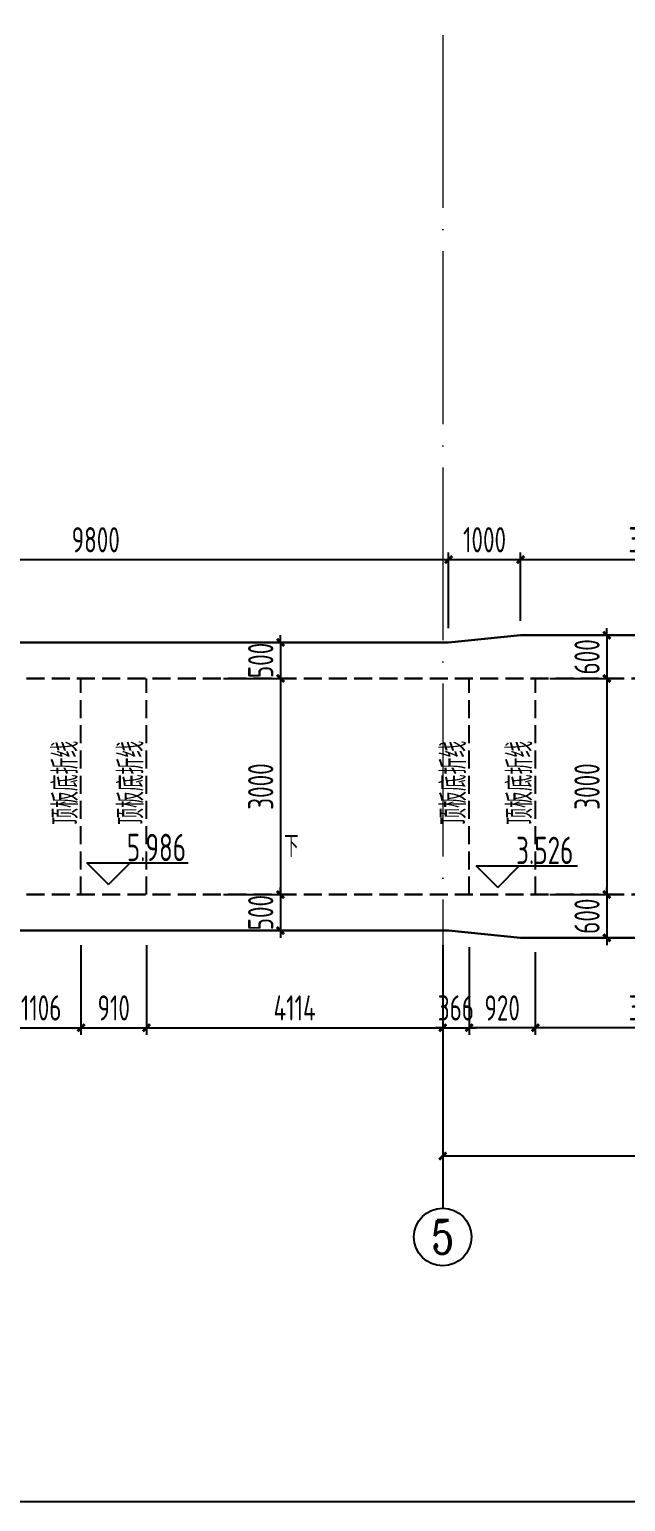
# Model space of a CAD drawing. Header units: millimetres. Extents: x -897614 to 191467, y -439928 to 101803.
# Drawn here: x -15060 to -6780, y -118705 to -98273 of the extents above; entities that cross this region are included whole.
import ezdxf
from ezdxf.enums import TextEntityAlignment as Align

# ---------------------------------------------------------------- set-up
doc = ezdxf.new("R2010")
doc.units = ezdxf.units.MM
doc.header["$LTSCALE"] = 1000
doc.linetypes.add('ACAD_ISO04W100', pattern=[30, 24, -3, 0, -3])
doc.linetypes.add('DASH', pattern=[0.35, 0.25, -0.1])
for name, color, linetype in [('AXIS', 3, 'Continuous'), ('DIM_ELEV', 3, 'Continuous'), ('DIM_LEAD', 3, 'Continuous'), ('DIM_SYMB', 3, 'Continuous'), ('PUB_TEXT', 7, 'Continuous'), ('ZDX', 7, 'DASH')]:
    doc.layers.add(name, color=color, linetype=linetype)
for name, color, linetype, lineweight in [('AXIS_TEXT', 7, 'Continuous', 18), ('DOTE', 8, 'ACAD_ISO04W100', 9), ('WALL', 6, 'Continuous', 30)]:
    doc.layers.add(name, color=color, linetype=linetype, lineweight=lineweight)
doc.layers.add('DY', color=1, linetype='Continuous', plot=False)
doc.styles.add('_TCH_AXIS', font='COMPLEX', dxfattribs={"bigfont": 'GBCBIG'})
doc.styles.add('TSSD', font='tssdeng.shx', dxfattribs={"width": 0.7, "bigfont": 'tssdchn.shx'})
doc.dimstyles.new('TSD', dxfattribs={"dimtxt": 350, "dimasz": 100, "dimexe": 100, "dimexo": 200, "dimgap": 100, "dimtad": 1, "dimdec": 0, "dimzin": 0, "dimdsep": 46, "dimtxsty": 'TSSD', "dimblk": 'ARCHTICK', "dimcen": 0.09, "dimclrt": 7, "dimazin": 2, "dimtfac": 1, "dimtdec": 0, "dimtix": 1, "dimtmove": 2, "dimatfit": 3, "dimfxl": 0, "dimtolj": 1, "dimtzin": 0, "dimarcsym": 0})

# ---------------------------------------------------------------- blocks, each defined once
blk = doc.blocks.new('_ArchTick')
at = {"color": 0, "linetype": 'ByBlock', "const_width": 0.4}
blk.add_lwpolyline([(-0.5, -0.5), (0.5, 0.5)], dxfattribs=at)
blk = doc.blocks.new('*D22')
at = {"layer": 'Defpoints', "color": 0, "transparency": 16777216}
for p in [(-9320, -112442), (-820, -112442), (-820, -113909)]:
    blk.add_point(p, dxfattribs=at)
at = {"layer": 'DIM_LEAD', "color": 0, "lineweight": -2, "transparency": 16777216}
for p, q in [((-9320, -112642), (-9320, -114009)), ((-820, -112642), (-820, -114009)), ((-9320, -113909), (-820, -113909))]:
    blk.add_line(p, q, dxfattribs=at)
at = {"layer": 'DIM_LEAD', "color": 0, "lineweight": -2, "transparency": 16777216, "xscale": 100, "yscale": 100, "zscale": 100, "rotation": 180}
blk.add_blockref('_ArchTick', (-9320, -113909), dxfattribs=at)
at = {"layer": 'DIM_LEAD', "color": 0, "lineweight": -2, "transparency": 16777216, "xscale": 100, "yscale": 100, "zscale": 100}
blk.add_blockref('_ArchTick', (-820, -113909), dxfattribs=at)
at = {"layer": 'DIM_LEAD', "color": 7, "transparency": 16777216, "insert": (-5070, -113634), "char_height": 350, "attachment_point": 5, "style": 'TSSD'}
blk.add_mtext('\\A1;8500', dxfattribs=at)
blk = doc.blocks.new('*D41')
at = {"layer": 'Defpoints', "color": 0, "transparency": 16777216}
for p in [(-8034, -106681), (-8034, -107281), (-7041, -107281)]:
    blk.add_point(p, dxfattribs=at)
at = {"layer": 'DIM_LEAD', "color": 0, "lineweight": -2, "transparency": 16777216}
for p, q in [((-7041, -106681), (-7041, -106581)), ((-7834, -106681), (-6941, -106681)), ((-7041, -106681), (-7041, -107281)), ((-7834, -107281), (-6941, -107281)), ((-7041, -107281), (-7041, -107381))]:
    blk.add_line(p, q, dxfattribs=at)
at = {"layer": 'DIM_LEAD', "color": 0, "lineweight": -2, "transparency": 16777216, "xscale": 100, "yscale": 100, "zscale": 100}
for p, rotation in [((-7041, -106681), 270), ((-7041, -107281), 90)]:
    blk.add_blockref('_ArchTick', p, dxfattribs=dict(at, rotation=rotation))
at = {"layer": 'DIM_LEAD', "color": 7, "transparency": 16777216, "insert": (-7316, -106981), "char_height": 350, "attachment_point": 5, "rotation": 90, "style": 'TSSD'}
blk.add_mtext('\\A1;600', dxfattribs=at)
blk = doc.blocks.new('*D42')
at = {"layer": 'Defpoints', "color": 0, "transparency": 16777216}
for p in [(-8034, -107281), (-8034, -110281), (-7041, -110281)]:
    blk.add_point(p, dxfattribs=at)
at = {"layer": 'DIM_LEAD', "color": 0, "lineweight": -2, "transparency": 16777216}
for p, q in [((-7834, -107281), (-6941, -107281)), ((-7041, -107281), (-7041, -110281)), ((-7834, -110281), (-6941, -110281))]:
    blk.add_line(p, q, dxfattribs=at)
at = {"layer": 'DIM_LEAD', "color": 0, "lineweight": -2, "transparency": 16777216, "xscale": 100, "yscale": 100, "zscale": 100}
for p, rotation in [((-7041, -107281), 90), ((-7041, -110281), 270)]:
    blk.add_blockref('_ArchTick', p, dxfattribs=dict(at, rotation=rotation))
at = {"layer": 'DIM_LEAD', "color": 7, "transparency": 16777216, "insert": (-7316, -108781), "char_height": 350, "attachment_point": 5, "rotation": 90, "style": 'TSSD'}
blk.add_mtext('\\A1;3000', dxfattribs=at)
blk = doc.blocks.new('*D43')
at = {"layer": 'Defpoints', "color": 0, "transparency": 16777216}
for p in [(-8034, -110281), (-8034, -110881, 0), (-7041, -110881)]:
    blk.add_point(p, dxfattribs=at)
at = {"layer": 'DIM_LEAD', "color": 0, "lineweight": -2, "transparency": 16777216}
for p, q in [((-7834, -110281), (-6941, -110281)), ((-7041, -110281), (-7041, -110181)), ((-7041, -110281), (-7041, -110881)), ((-7834, -110881), (-6941, -110881)), ((-7041, -110881), (-7041, -110981))]:
    blk.add_line(p, q, dxfattribs=at)
at = {"layer": 'DIM_LEAD', "color": 0, "lineweight": -2, "transparency": 16777216, "xscale": 100, "yscale": 100, "zscale": 100}
for p, rotation in [((-7041, -110281), 270), ((-7041, -110881), 90)]:
    blk.add_blockref('_ArchTick', p, dxfattribs=dict(at, rotation=rotation))
at = {"layer": 'DIM_LEAD', "color": 7, "transparency": 16777216, "insert": (-7316, -110581), "char_height": 350, "attachment_point": 5, "rotation": 90, "style": 'TSSD'}
blk.add_mtext('\\A1;600', dxfattribs=at)
blk = doc.blocks.new('*D44')
at = {"layer": 'Defpoints', "color": 0, "transparency": 16777216}
for p in [(-12566, -106781, 0), (-12566, -107281), (-11573, -107281)]:
    blk.add_point(p, dxfattribs=at)
at = {"layer": 'DIM_LEAD', "color": 0, "lineweight": -2, "transparency": 16777216}
for p, q in [((-12366, -106781), (-11473, -106781)), ((-11573, -106781), (-11573, -106681)), ((-11573, -106781), (-11573, -107281)), ((-12366, -107281), (-11473, -107281)), ((-11573, -107281), (-11573, -107381))]:
    blk.add_line(p, q, dxfattribs=at)
at = {"layer": 'DIM_LEAD', "color": 0, "lineweight": -2, "transparency": 16777216, "xscale": 100, "yscale": 100, "zscale": 100}
for p, rotation in [((-11573, -106781), 270), ((-11573, -107281), 90)]:
    blk.add_blockref('_ArchTick', p, dxfattribs=dict(at, rotation=rotation))
at = {"layer": 'DIM_LEAD', "color": 7, "transparency": 16777216, "insert": (-11848, -107031), "char_height": 350, "attachment_point": 5, "rotation": 90, "style": 'TSSD'}
blk.add_mtext('\\A1;500', dxfattribs=at)
blk = doc.blocks.new('*D45')
at = {"layer": 'Defpoints', "color": 0, "transparency": 16777216}
for p in [(-12566, -107281), (-12566, -110281), (-11573, -110281)]:
    blk.add_point(p, dxfattribs=at)
at = {"layer": 'DIM_LEAD', "color": 0, "lineweight": -2, "transparency": 16777216}
for p, q in [((-12366, -107281), (-11473, -107281)), ((-11573, -107281), (-11573, -110281)), ((-12366, -110281), (-11473, -110281))]:
    blk.add_line(p, q, dxfattribs=at)
at = {"layer": 'DIM_LEAD', "color": 0, "lineweight": -2, "transparency": 16777216, "xscale": 100, "yscale": 100, "zscale": 100}
for p, rotation in [((-11573, -107281), 90), ((-11573, -110281), 270)]:
    blk.add_blockref('_ArchTick', p, dxfattribs=dict(at, rotation=rotation))
at = {"layer": 'DIM_LEAD', "color": 7, "transparency": 16777216, "insert": (-11848, -108781), "char_height": 350, "attachment_point": 5, "rotation": 90, "style": 'TSSD'}
blk.add_mtext('\\A1;3000', dxfattribs=at)
blk = doc.blocks.new('*D46')
at = {"layer": 'Defpoints', "color": 0, "transparency": 16777216}
for p in [(-12566, -110281), (-12566, -110781, 0), (-11573, -110781)]:
    blk.add_point(p, dxfattribs=at)
at = {"layer": 'DIM_LEAD', "color": 0, "lineweight": -2, "transparency": 16777216}
for p, q in [((-12366, -110281), (-11473, -110281)), ((-11573, -110281), (-11573, -110181)), ((-11573, -110281), (-11573, -110781)), ((-12366, -110781), (-11473, -110781)), ((-11573, -110781), (-11573, -110881))]:
    blk.add_line(p, q, dxfattribs=at)
at = {"layer": 'DIM_LEAD', "color": 0, "lineweight": -2, "transparency": 16777216, "xscale": 100, "yscale": 100, "zscale": 100}
for p, rotation in [((-11573, -110281), 270), ((-11573, -110781), 90)]:
    blk.add_blockref('_ArchTick', p, dxfattribs=dict(at, rotation=rotation))
at = {"layer": 'DIM_LEAD', "color": 7, "transparency": 16777216, "insert": (-11848, -110531), "char_height": 350, "attachment_point": 5, "rotation": 90, "style": 'TSSD'}
blk.add_mtext('\\A1;500', dxfattribs=at)
blk = doc.blocks.new('*D573')
at = {"layer": 'Defpoints', "color": 0, "transparency": 16777216}
for p in [(-8034, -110881, 0), (-4779, -110881), (-8034, -112129)]:
    blk.add_point(p, dxfattribs=at)
at = {"layer": 'DIM_LEAD', "color": 0, "lineweight": -2, "transparency": 16777216}
for p, q in [((-8034, -111081), (-8034, -112229)), ((-4779, -111081), (-4779, -112229)), ((-4779, -112129), (-8034, -112129))]:
    blk.add_line(p, q, dxfattribs=at)
at = {"layer": 'DIM_LEAD', "color": 0, "lineweight": -2, "transparency": 16777216, "xscale": 100, "yscale": 100, "zscale": 100, "rotation": 180}
blk.add_blockref('_ArchTick', (-8034, -112129), dxfattribs=at)
at = {"layer": 'DIM_LEAD', "color": 0, "lineweight": -2, "transparency": 16777216, "xscale": 100, "yscale": 100, "zscale": 100}
blk.add_blockref('_ArchTick', (-4779, -112129), dxfattribs=at)
at = {"layer": 'DIM_LEAD', "color": 7, "transparency": 16777216, "insert": (-6406, -111854), "char_height": 350, "attachment_point": 5, "style": 'TSSD'}
blk.add_mtext('\\A1;3255', dxfattribs=at)
blk = doc.blocks.new('*D574')
at = {"layer": 'Defpoints', "color": 0, "transparency": 16777216}
for p in [(-8954, -110809), (-8034, -110881, 0), (-8954, -112129)]:
    blk.add_point(p, dxfattribs=at)
at = {"layer": 'DIM_LEAD', "color": 0, "lineweight": -2, "transparency": 16777216}
for p, q in [((-8954, -111009), (-8954, -112229)), ((-8034, -111081), (-8034, -112229)), ((-8034, -112129), (-8954, -112129))]:
    blk.add_line(p, q, dxfattribs=at)
at = {"layer": 'DIM_LEAD', "color": 0, "lineweight": -2, "transparency": 16777216, "xscale": 100, "yscale": 100, "zscale": 100, "rotation": 180}
blk.add_blockref('_ArchTick', (-8954, -112129), dxfattribs=at)
at = {"layer": 'DIM_LEAD', "color": 0, "lineweight": -2, "transparency": 16777216, "xscale": 100, "yscale": 100, "zscale": 100}
blk.add_blockref('_ArchTick', (-8034, -112129), dxfattribs=at)
at = {"layer": 'DIM_LEAD', "color": 7, "transparency": 16777216, "insert": (-8494, -111854), "char_height": 350, "attachment_point": 5, "style": 'TSSD'}
blk.add_mtext('\\A1;920', dxfattribs=at)
blk = doc.blocks.new('*D576')
at = {"layer": 'Defpoints', "color": 0, "transparency": 16777216}
for p in [(-15450, -110781), (-14344, -110781), (-14344, -112129)]:
    blk.add_point(p, dxfattribs=at)
at = {"layer": 'DIM_LEAD', "color": 0, "lineweight": -2, "transparency": 16777216}
for p, q in [((-15450, -110981), (-15450, -112229)), ((-14344, -110981), (-14344, -112229)), ((-15450, -112129), (-14344, -112129))]:
    blk.add_line(p, q, dxfattribs=at)
at = {"layer": 'DIM_LEAD', "color": 0, "lineweight": -2, "transparency": 16777216, "xscale": 100, "yscale": 100, "zscale": 100, "rotation": 180}
blk.add_blockref('_ArchTick', (-15450, -112129), dxfattribs=at)
at = {"layer": 'DIM_LEAD', "color": 0, "lineweight": -2, "transparency": 16777216, "xscale": 100, "yscale": 100, "zscale": 100}
blk.add_blockref('_ArchTick', (-14344, -112129), dxfattribs=at)
at = {"layer": 'DIM_LEAD', "color": 7, "transparency": 16777216, "insert": (-14897, -111854), "char_height": 350, "attachment_point": 5, "style": 'TSSD'}
blk.add_mtext('\\A1;1106', dxfattribs=at)
blk = doc.blocks.new('*D577')
at = {"layer": 'Defpoints', "color": 0, "transparency": 16777216}
for p in [(-14344, -110781), (-13434, -110781), (-13434, -112129)]:
    blk.add_point(p, dxfattribs=at)
at = {"layer": 'DIM_LEAD', "color": 0, "lineweight": -2, "transparency": 16777216}
for p, q in [((-14344, -110981), (-14344, -112229)), ((-13434, -110981), (-13434, -112229)), ((-14344, -112129), (-13434, -112129))]:
    blk.add_line(p, q, dxfattribs=at)
at = {"layer": 'DIM_LEAD', "color": 0, "lineweight": -2, "transparency": 16777216, "xscale": 100, "yscale": 100, "zscale": 100, "rotation": 180}
blk.add_blockref('_ArchTick', (-14344, -112129), dxfattribs=at)
at = {"layer": 'DIM_LEAD', "color": 0, "lineweight": -2, "transparency": 16777216, "xscale": 100, "yscale": 100, "zscale": 100}
blk.add_blockref('_ArchTick', (-13434, -112129), dxfattribs=at)
at = {"layer": 'DIM_LEAD', "color": 7, "transparency": 16777216, "insert": (-13889, -111854), "char_height": 350, "attachment_point": 5, "style": 'TSSD'}
blk.add_mtext('\\A1;910', dxfattribs=at)
blk = doc.blocks.new('*D578')
at = {"layer": 'Defpoints', "color": 0, "transparency": 16777216}
for p in [(-13434, -110781), (-9320, -110781, 0), (-9320, -112129)]:
    blk.add_point(p, dxfattribs=at)
at = {"layer": 'DIM_LEAD', "color": 0, "lineweight": -2, "transparency": 16777216}
for p, q in [((-13434, -110981), (-13434, -112229)), ((-9320, -110981), (-9320, -112229)), ((-13434, -112129), (-9320, -112129))]:
    blk.add_line(p, q, dxfattribs=at)
at = {"layer": 'DIM_LEAD', "color": 0, "lineweight": -2, "transparency": 16777216, "xscale": 100, "yscale": 100, "zscale": 100, "rotation": 180}
blk.add_blockref('_ArchTick', (-13434, -112129), dxfattribs=at)
at = {"layer": 'DIM_LEAD', "color": 0, "lineweight": -2, "transparency": 16777216, "xscale": 100, "yscale": 100, "zscale": 100}
blk.add_blockref('_ArchTick', (-9320, -112129), dxfattribs=at)
at = {"layer": 'DIM_LEAD', "color": 7, "transparency": 16777216, "insert": (-11377, -111854), "char_height": 350, "attachment_point": 5, "style": 'TSSD'}
blk.add_mtext('\\A1;4114', dxfattribs=at)
blk = doc.blocks.new('*D579')
at = {"layer": 'Defpoints', "color": 0, "transparency": 16777216}
for p in [(-9320, -110781, 0), (-8954, -110809, 0), (-8954, -112129)]:
    blk.add_point(p, dxfattribs=at)
at = {"layer": 'DIM_LEAD', "color": 0, "lineweight": -2, "transparency": 16777216}
for p, q in [((-9320, -110981), (-9320, -112229)), ((-8954, -111009), (-8954, -112229)), ((-9320, -112129), (-9420, -112129)), ((-9320, -112129), (-8954, -112129)), ((-8954, -112129), (-8854, -112129))]:
    blk.add_line(p, q, dxfattribs=at)
at = {"layer": 'DIM_LEAD', "color": 0, "lineweight": -2, "transparency": 16777216, "xscale": 100, "yscale": 100, "zscale": 100}
blk.add_blockref('_ArchTick', (-9320, -112129), dxfattribs=at)
at = {"layer": 'DIM_LEAD', "color": 0, "lineweight": -2, "transparency": 16777216, "xscale": 100, "yscale": 100, "zscale": 100, "rotation": 180}
blk.add_blockref('_ArchTick', (-8954, -112129), dxfattribs=at)
at = {"layer": 'DIM_LEAD', "color": 7, "transparency": 16777216, "insert": (-9137, -111854), "char_height": 350, "attachment_point": 5, "style": 'TSSD'}
blk.add_mtext('\\A1;366', dxfattribs=at)
blk = doc.blocks.new('*D580')
at = {"layer": 'Defpoints', "color": 0, "transparency": 16777216}
for p in [(-9239, -105631), (-19039, -106781), (-9239, -106781, 0)]:
    blk.add_point(p, dxfattribs=at)
at = {"layer": 'DIM_LEAD', "color": 0, "lineweight": -2, "transparency": 16777216}
for p, q in [((-19039, -106581), (-19039, -105531)), ((-19039, -105631), (-9239, -105631)), ((-9239, -106581), (-9239, -105531))]:
    blk.add_line(p, q, dxfattribs=at)
at = {"layer": 'DIM_LEAD', "color": 0, "lineweight": -2, "transparency": 16777216, "xscale": 100, "yscale": 100, "zscale": 100, "rotation": 180}
blk.add_blockref('_ArchTick', (-19039, -105631), dxfattribs=at)
at = {"layer": 'DIM_LEAD', "color": 0, "lineweight": -2, "transparency": 16777216, "xscale": 100, "yscale": 100, "zscale": 100}
blk.add_blockref('_ArchTick', (-9239, -105631), dxfattribs=at)
at = {"layer": 'DIM_LEAD', "color": 7, "transparency": 16777216, "insert": (-14139, -105356), "char_height": 350, "attachment_point": 5, "style": 'TSSD'}
blk.add_mtext('\\A1;9800', dxfattribs=at)
blk = doc.blocks.new('*D581')
at = {"layer": 'Defpoints', "color": 0, "transparency": 16777216}
for p in [(-8239, -105631), (-9239, -106781, 0), (-8239, -106681)]:
    blk.add_point(p, dxfattribs=at)
at = {"layer": 'DIM_LEAD', "color": 0, "lineweight": -2, "transparency": 16777216}
for p, q in [((-9239, -106581), (-9239, -105531)), ((-9239, -105631), (-8239, -105631)), ((-8239, -106481), (-8239, -105531))]:
    blk.add_line(p, q, dxfattribs=at)
at = {"layer": 'DIM_LEAD', "color": 0, "lineweight": -2, "transparency": 16777216, "xscale": 100, "yscale": 100, "zscale": 100, "rotation": 180}
blk.add_blockref('_ArchTick', (-9239, -105631), dxfattribs=at)
at = {"layer": 'DIM_LEAD', "color": 0, "lineweight": -2, "transparency": 16777216, "xscale": 100, "yscale": 100, "zscale": 100}
blk.add_blockref('_ArchTick', (-8239, -105631), dxfattribs=at)
at = {"layer": 'DIM_LEAD', "color": 7, "transparency": 16777216, "insert": (-8739, -105356), "char_height": 350, "attachment_point": 5, "style": 'TSSD'}
blk.add_mtext('\\A1;1000', dxfattribs=at)
blk = doc.blocks.new('*D582')
at = {"layer": 'Defpoints', "color": 0, "transparency": 16777216}
for p in [(-4620, -105631), (-8239, -106681), (-4620, -106681)]:
    blk.add_point(p, dxfattribs=at)
at = {"layer": 'DIM_LEAD', "color": 0, "lineweight": -2, "transparency": 16777216}
for p, q in [((-8239, -106481), (-8239, -105531)), ((-8239, -105631), (-4620, -105631)), ((-4620, -106481), (-4620, -105531))]:
    blk.add_line(p, q, dxfattribs=at)
at = {"layer": 'DIM_LEAD', "color": 0, "lineweight": -2, "transparency": 16777216, "xscale": 100, "yscale": 100, "zscale": 100, "rotation": 180}
blk.add_blockref('_ArchTick', (-8239, -105631), dxfattribs=at)
at = {"layer": 'DIM_LEAD', "color": 0, "lineweight": -2, "transparency": 16777216, "xscale": 100, "yscale": 100, "zscale": 100}
blk.add_blockref('_ArchTick', (-4620, -105631), dxfattribs=at)
at = {"layer": 'DIM_LEAD', "color": 7, "transparency": 16777216, "insert": (-6429, -105356), "char_height": 350, "attachment_point": 5, "style": 'TSSD'}
blk.add_mtext('\\A1;3619', dxfattribs=at)

msp = doc.modelspace()

# ---------------------------------------------------------------- linework, layer by layer
at = {"layer": 'AXIS'}
msp.add_line((-9319.6079, -111665.68718), (-9319.6079, -114633.13452), dxfattribs=at)
msp.add_circle((-9319.6079, -115033.13452), 400, dxfattribs=at)
at = {"layer": 'DIM_ELEV'}
for p, q in [((-13962.57444, -110141.24153), (-14262.57444, -109841.24153)), ((-14262.57444, -109841.24153), (-12853.78202, -109841.24153)), ((-13962.57444, -110141.24153), (-13662.57444, -109841.24153)), ((-8556.61116, -110181.55079), (-8856.61116, -109881.55079)), ((-8856.61116, -109881.55079), (-7447.81874, -109881.55079)), ((-8556.61116, -110181.55079), (-8256.61116, -109881.55079))]:
    msp.add_line(p, q, dxfattribs=at)
at = {"layer": 'DIM_SYMB', "elevation": 0}
msp.add_lwpolyline([(-11187.84551, -109654.10675, 0, 0, 0), (-10699.71751, -109654.10675, 160, 0, 0), (-10190.60693, -109654.10669, 0, 0, 0)], format="xyseb", dxfattribs=at)
at = {"layer": 'DOTE', "ltscale": 0.1}
msp.add_line((-9319.6079, -98350.60229), (-9319.6079, -113409.44584), dxfattribs=at)
at = {"layer": 'DY'}
msp.add_lwpolyline([(-36900.37084, -118705.40674), (37349.62916, -118705.40674), (37349.62916, -76705.40674), (-36900.37084, -76705.40674)], close=True, dxfattribs=at)
at = {"layer": 'WALL'}
for p, q in [((-19038.58192, -106781.0078, 0), (-9238.79687, -106781.008, 0)), ((-9238.79687, -106781.008, 0), (-8238.58191, -106680.98652, 0)), ((-8238.58191, -106680.98652), (-4619.66972, -106680.98658)), ((-19038.58192, -110780.9643, 0), (-9238.79687, -110780.96414, 0)), ((-9238.79687, -110780.96414, 0), (-8238.58192, -110880.98561, 0)), ((-8238.58192, -110880.98561, 0), (7761.41809, -110880.9859, 0))]:
    msp.add_line(p, q, dxfattribs=at)
at = {"layer": 'WALL', "linetype": 'DASH'}
for p, q in [((-15449.66972, -107280.9864), (-4019.66972, -107280.98659)), ((-15449.66972, -110280.98568), (14910.33029, -110280.98521))]:
    msp.add_line(p, q, dxfattribs=at)
at = {"layer": 'ZDX'}
for p, q in [((-14344.0256, -110280.98566), (-14344.0256, -107280.98642)), ((-13433.77462, -110280.98565), (-13433.77462, -107280.98644)), ((-8953.77462, -110280.98558), (-8953.77462, -107280.98651)), ((-8033.77462, -110280.98557), (-8033.77462, -107280.98652))]:
    msp.add_line(p, q, dxfattribs=at)

# ---------------------------------------------------------------- texts
at = {"layer": 'AXIS_TEXT', "style": '_TCH_AXIS'}
msp.add_text('5', height=465.94816, dxfattribs=at).set_placement((-9474.92396, -115266.1086), (-9164.29185, -115266.1086), align=Align.FIT)
at = {"layer": 'DIM_ELEV', "style": 'TSSD', "width": 0.7}
for s, p in [('5.986', (-13707.04905, -109817.14649)), ('3.526', (-8301.08577, -109857.45574))]:
    msp.add_text(s, height=380, dxfattribs=at).set_placement(p)
at = {"layer": 'DIM_SYMB', "style": 'TSSD', "width": 0.7}
msp.add_text('下', height=300, dxfattribs=at).set_placement((-11522.01284, -109759.95489, 0))
at = {"layer": 'PUB_TEXT', "style": 'TSSD', "width": 0.7}
for p in [(-14385.38137, -109310.86128), (-13475.13039, -109310.86128), (-8995.13039, -109310.86128), (-8075.13039, -109310.86128)]:
    msp.add_text('顶板底折线', height=350, rotation=90, dxfattribs=at).set_placement(p)

# ---------------------------------------------------------------- dimensions: what is measured, and where the dimension line sits
at = {"layer": 'DIM_LEAD'}
for base, p1, p2, picture, middle in [((-9238.79687, -105631.40401), (-19038.58192, -106781.0078), (-9238.79687, -106781.008, 0), '*D580', (-14138.6894, -105356.40401)), ((-8238.58191, -105631.40401), (-9238.79687, -106781.008, 0), (-8238.58191, -106680.98652), '*D581', (-8738.68939, -105356.40401)), ((-4619.66972, -105631.40401), (-8238.58191, -106680.98652), (-4619.66972, -106680.98658), '*D582', (-6429.12582, -105356.40401)), ((-14344.0256, -112128.60405), (-15449.66972, -110780.96417), (-14344.0256, -110780.96422), '*D576', (-14896.84766, -111853.60405)), ((-13433.77462, -112128.60405), (-14344.0256, -110780.96422), (-13433.77462, -110780.9642), '*D577', (-13888.90011, -111853.60405)), ((-9319.6079, -112128.60405), (-13433.77462, -110780.9642), (-9319.6079, -110780.96414, 0), '*D578', (-11376.69126, -111853.60405)), ((-8953.77462, -112128.60405), (-9319.6079, -110780.96414, 0), (-8953.77462, -110809.46636, 0), '*D579', (-9136.69126, -111853.60405)), ((-8953.77462, -112128.60405), (-8033.77462, -110880.98562, 0), (-8953.77462, -110809.46636), '*D574', (-8493.77462, -111853.60405)), ((-8033.77462, -112128.60405), (-4778.77462, -110880.98567), (-8033.77462, -110880.98562, 0), '*D573', (-6406.27462, -111853.60405))]:
    dim = msp.add_linear_dim(base=base, p1=p1, p2=p2, dimstyle='TSD', override={"dimtfillclr": 256}, dxfattribs=at)
    dim.commit()
    dim.dimension.update_dxf_attribs({"geometry": picture, "text_midpoint": middle})
for base, p1, p2, picture, middle in [((-11572.66931, -107280.98652), (-12565.63114, -106781.00795, 0), (-12565.63113, -107280.98652), '*D44', (-11847.66931, -107030.99724)), ((-7040.81279, -107280.98652), (-8033.77462, -106680.98653), (-8033.77462, -107280.98652), '*D41', (-7315.81279, -106980.98652)), ((-11572.66931, -110280.98557), (-12565.63113, -107280.98652), (-12565.63113, -110280.98557), '*D45', (-11847.66931, -108780.98605)), ((-7040.81279, -110280.98557), (-8033.77462, -107280.98652), (-8033.77462, -110280.98557), '*D42', (-7315.81279, -108780.98605)), ((-11572.66931, -110780.96415), (-12565.63113, -110280.98557), (-12565.63114, -110780.96415, 0), '*D46', (-11847.66931, -110530.97486)), ((-7040.81279, -110880.98562), (-8033.77462, -110280.98557), (-8033.77462, -110880.98562, 0), '*D43', (-7315.81279, -110580.98559))]:
    dim = msp.add_linear_dim(base=base, p1=p1, p2=p2, angle=90, dimstyle='TSD', override={"dimtfillclr": 256}, dxfattribs=at)
    dim.commit()
    dim.dimension.update_dxf_attribs({"geometry": picture, "text_midpoint": middle})
dim = msp.add_aligned_dim(p1=(-9319.6079, -112441.99849), p2=(-819.6079, -112441.99849), distance=-1467.44734, dimstyle='TSD', override={"dimtfillclr": 256}, dxfattribs=at)
dim.commit()
dim.dimension.update_dxf_attribs({"geometry": '*D22', "text_midpoint": (-5069.6079, -113634.44584)})

doc.saveas('drawing.dxf')
